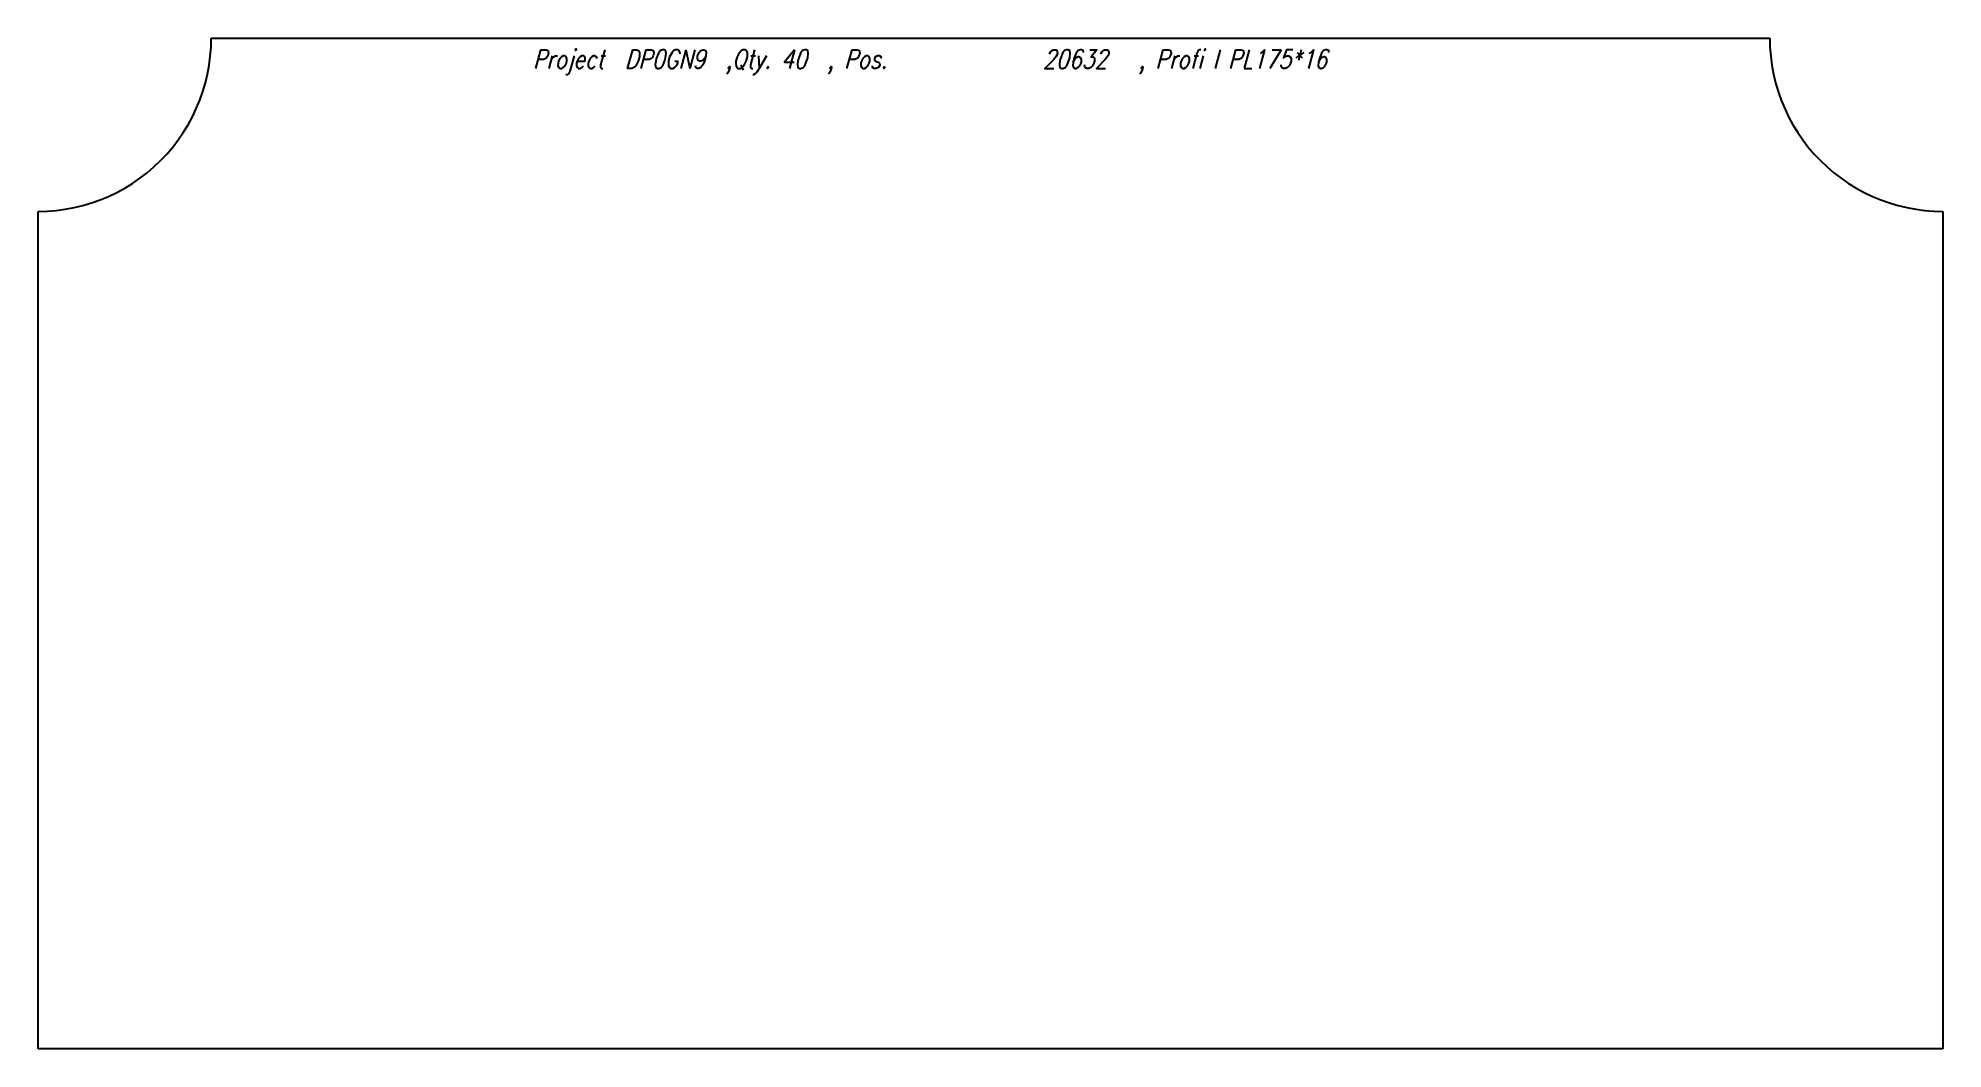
# Model space of a CAD drawing. Extents: x 0 to 330, y -88 to 88.
import ezdxf

# ---------------------------------------------------------------- set-up
doc = ezdxf.new("R2010")
doc.units = 0
doc.header["$LTSCALE"] = 10
doc.layers.add('TEILE', color=7, linetype='CONTINUOUS')
doc.layers.add('UNTERSCHRIFT', color=7, linetype='CONTINUOUS')
doc.styles.get("Standard").update_dxf_attribs({"font": 'ROMANS'})

msp = doc.modelspace()

# ---------------------------------------------------------------- linework, layer by layer
at = {"layer": 'TEILE', "color": 2}
for p, q in [((29.835661, 84.364151), (29.958889, 85.929932)), ((29.958889, 85.929932), (30.000002, 87.5)), ((30.000002, 87.5), (30, 87.5)), ((30, 87.5), (300, 87.5)), ((300, 87.5), (300.041107, 85.929932)), ((300.041107, 85.929932), (300.164337, 84.364159)), ((29.344433, 81.26265), (29.630653, 82.806969)), ((29.630653, 82.806969), (29.835661, 84.364151)), ((300.164337, 84.364159), (300.369324, 82.806976)), ((300.369324, 82.806976), (300.655548, 81.262657)), ((28.531702, 78.229492), (28.977779, 79.735428)), ((28.977779, 79.735428), (29.344433, 81.26265)), ((300.655548, 81.262657), (301.022217, 79.735443)), ((301.022217, 79.735443), (301.468292, 78.229507)), ((27.40637, 75.297897), (28.00742, 76.748962)), ((28.00742, 76.748962), (28.531702, 78.229492)), ((301.468292, 78.229507), (301.992554, 76.74897)), ((301.992554, 76.74897), (302.593628, 75.297913)), ((25.980768, 72.5), (26.730202, 73.88028)), ((26.730202, 73.88028), (27.40637, 75.297897)), ((302.593628, 75.297913), (303.269775, 73.880302)), ((303.269775, 73.880302), (304.019226, 72.500015)), ((23.314384, 68.620384), (24.270517, 69.86644)), ((24.270517, 69.86644), (25.160124, 71.160828)), ((25.160124, 71.160828), (25.980768, 72.5)), ((304.019226, 72.500015), (304.839874, 71.160843)), ((304.839874, 71.160843), (305.729492, 69.866463)), ((305.729492, 69.866463), (306.685608, 68.620407)), ((20.073927, 65.205658), (21.213211, 66.286797)), ((21.213211, 66.286797), (22.294352, 67.426079)), ((22.294352, 67.426079), (23.314384, 68.620384)), ((306.685608, 68.620407), (307.705627, 67.426102)), ((307.705627, 67.426102), (308.786774, 66.286819)), ((308.786774, 66.286819), (309.926056, 65.205673)), ((16.339182, 62.339882), (17.633568, 63.229488)), ((17.633568, 63.229488), (18.879622, 64.185623)), ((18.879622, 64.185623), (20.073927, 65.205658)), ((309.926056, 65.205673), (311.120361, 64.185638)), ((311.120361, 64.185638), (312.366394, 63.229507)), ((312.366394, 63.229507), (313.660797, 62.339901)), ((9.270514, 58.9683), (10.751043, 59.492584)), ((10.751043, 59.492584), (12.202106, 60.093636)), ((12.202106, 60.093636), (13.619723, 60.769802)), ((13.619723, 60.769802), (15.00001, 61.519238)), ((15.00001, 61.519238), (16.339182, 62.339882)), ((313.660797, 62.339901), (314.999969, 61.519257)), ((314.999969, 61.519257), (316.380249, 60.769821)), ((316.380249, 60.769821), (317.797882, 60.093651)), ((317.797882, 60.093651), (319.248932, 59.492603)), ((319.248932, 59.492603), (320.729431, 58.968319)), ((0, 57.499996), (1.570076, 57.541115)), ((0, -87.5), (0, 57.499996)), ((1.570076, 57.541115), (3.135853, 57.664341)), ((3.135853, 57.664341), (4.693034, 57.869347)), ((4.693034, 57.869347), (6.237352, 58.155571)), ((6.237352, 58.155571), (7.764574, 58.522224)), ((7.764574, 58.522224), (9.270514, 58.9683)), ((320.729431, 58.968319), (322.235382, 58.52224)), ((322.235382, 58.52224), (323.762634, 58.155586)), ((323.762634, 58.155586), (325.306946, 57.869358)), ((325.306946, 57.869358), (326.864075, 57.664352)), ((326.864075, 57.664352), (328.429871, 57.541119)), ((328.429871, 57.541119), (329.999969, 57.500004)), ((329.999969, 57.500004), (330, 57.499996)), ((330, 57.499996), (330, -87.5)), ((330, -87.5), (0, -87.5))]:
    msp.add_line(p, q, dxfattribs=at)

# ---------------------------------------------------------------- texts
at = {"layer": 'UNTERSCHRIFT', "color": 2, "oblique": 15, "width": 0.8}
for s, p in [('Project  DP0GN9  ,Qty. 40  , Pos. ', (85.700005, 82.25)), ('20632', (174.100006, 82.25)), ('  , Profi l PL175*16', (187.099991, 82.25))]:
    msp.add_text(s, height=3.25, dxfattribs=at).set_placement(p)

doc.saveas('drawing.dxf')
